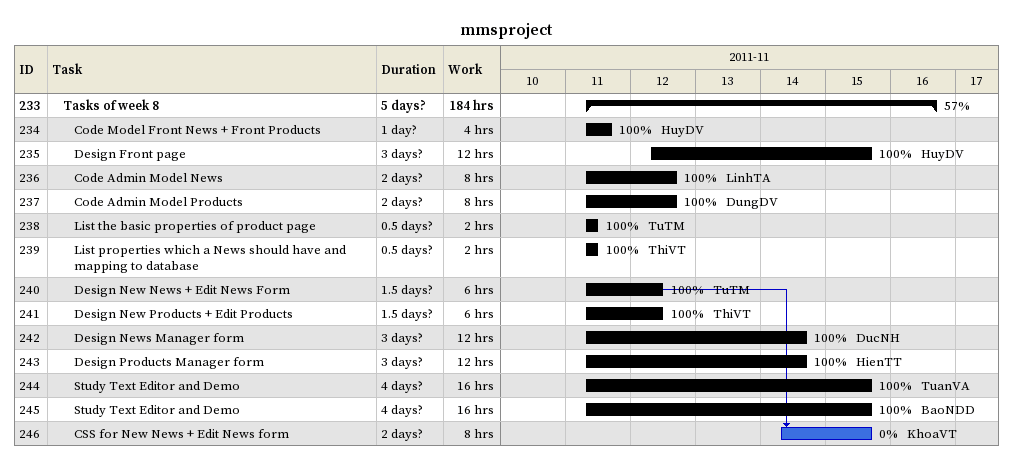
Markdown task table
mmsproject

| ID | Level | Task | Duration | Start | Finish | Predecessors | Resources | % complete | Work (h) |
|---|---|---|---|---|---|---|---|---|---|
| 233 | 2 | **Tasks of week 8** | 5d? | 2011-11-11 | 2011-11-16 |  |  | 57 | 184 |
| 234 | 3 | Code Model Front News + Front Products | 1d? | 2011-11-11 | 2011-11-11 |  | HuyDV | 100 | 4 |
| 235 | 3 | Design Front page | 3d? | 2011-11-12 | 2011-11-15 |  | HuyDV | 100 | 12 |
| 236 | 3 | Code Admin Model News | 2d? | 2011-11-11 | 2011-11-12 |  | LinhTA | 100 | 8 |
| 237 | 3 | Code Admin Model Products | 2d? | 2011-11-11 | 2011-11-12 |  | DungDV | 100 | 8 |
| 238 | 3 | List the basic properties of product page | 0.5d? | 2011-11-11 | 2011-11-11 |  | TuTM | 100 | 2 |
| 239 | 3 | List properties which a News should have and mapping to database | 0.5d? | 2011-11-11 | 2011-11-11 |  | ThiVT | 100 | 2 |
| 240 | 3 | Design New News + Edit News Form | 1.5d? | 2011-11-11 | 2011-11-12 |  | TuTM | 100 | 6 |
| 241 | 3 | Design New Products + Edit Products | 1.5d? | 2011-11-11 | 2011-11-12 |  | ThiVT | 100 | 6 |
| 242 | 3 | Design News Manager form | 3d? | 2011-11-11 | 2011-11-14 |  | DucNH | 100 | 12 |
| 243 | 3 | Design Products Manager form | 3d? | 2011-11-11 | 2011-11-14 |  | HienTT | 100 | 12 |
| 244 | 3 | Study Text Editor and Demo | 4d? | 2011-11-11 | 2011-11-15 |  | TuanVA | 100 | 16 |
| 245 | 3 | Study Text Editor and Demo | 4d? | 2011-11-11 | 2011-11-15 |  | BaoNDD | 100 | 16 |
| 246 | 3 | CSS for New News + Edit News form | 2d? | 2011-11-14 | 2011-11-15 | 240 | KhoaVT | 0 | 8 |
